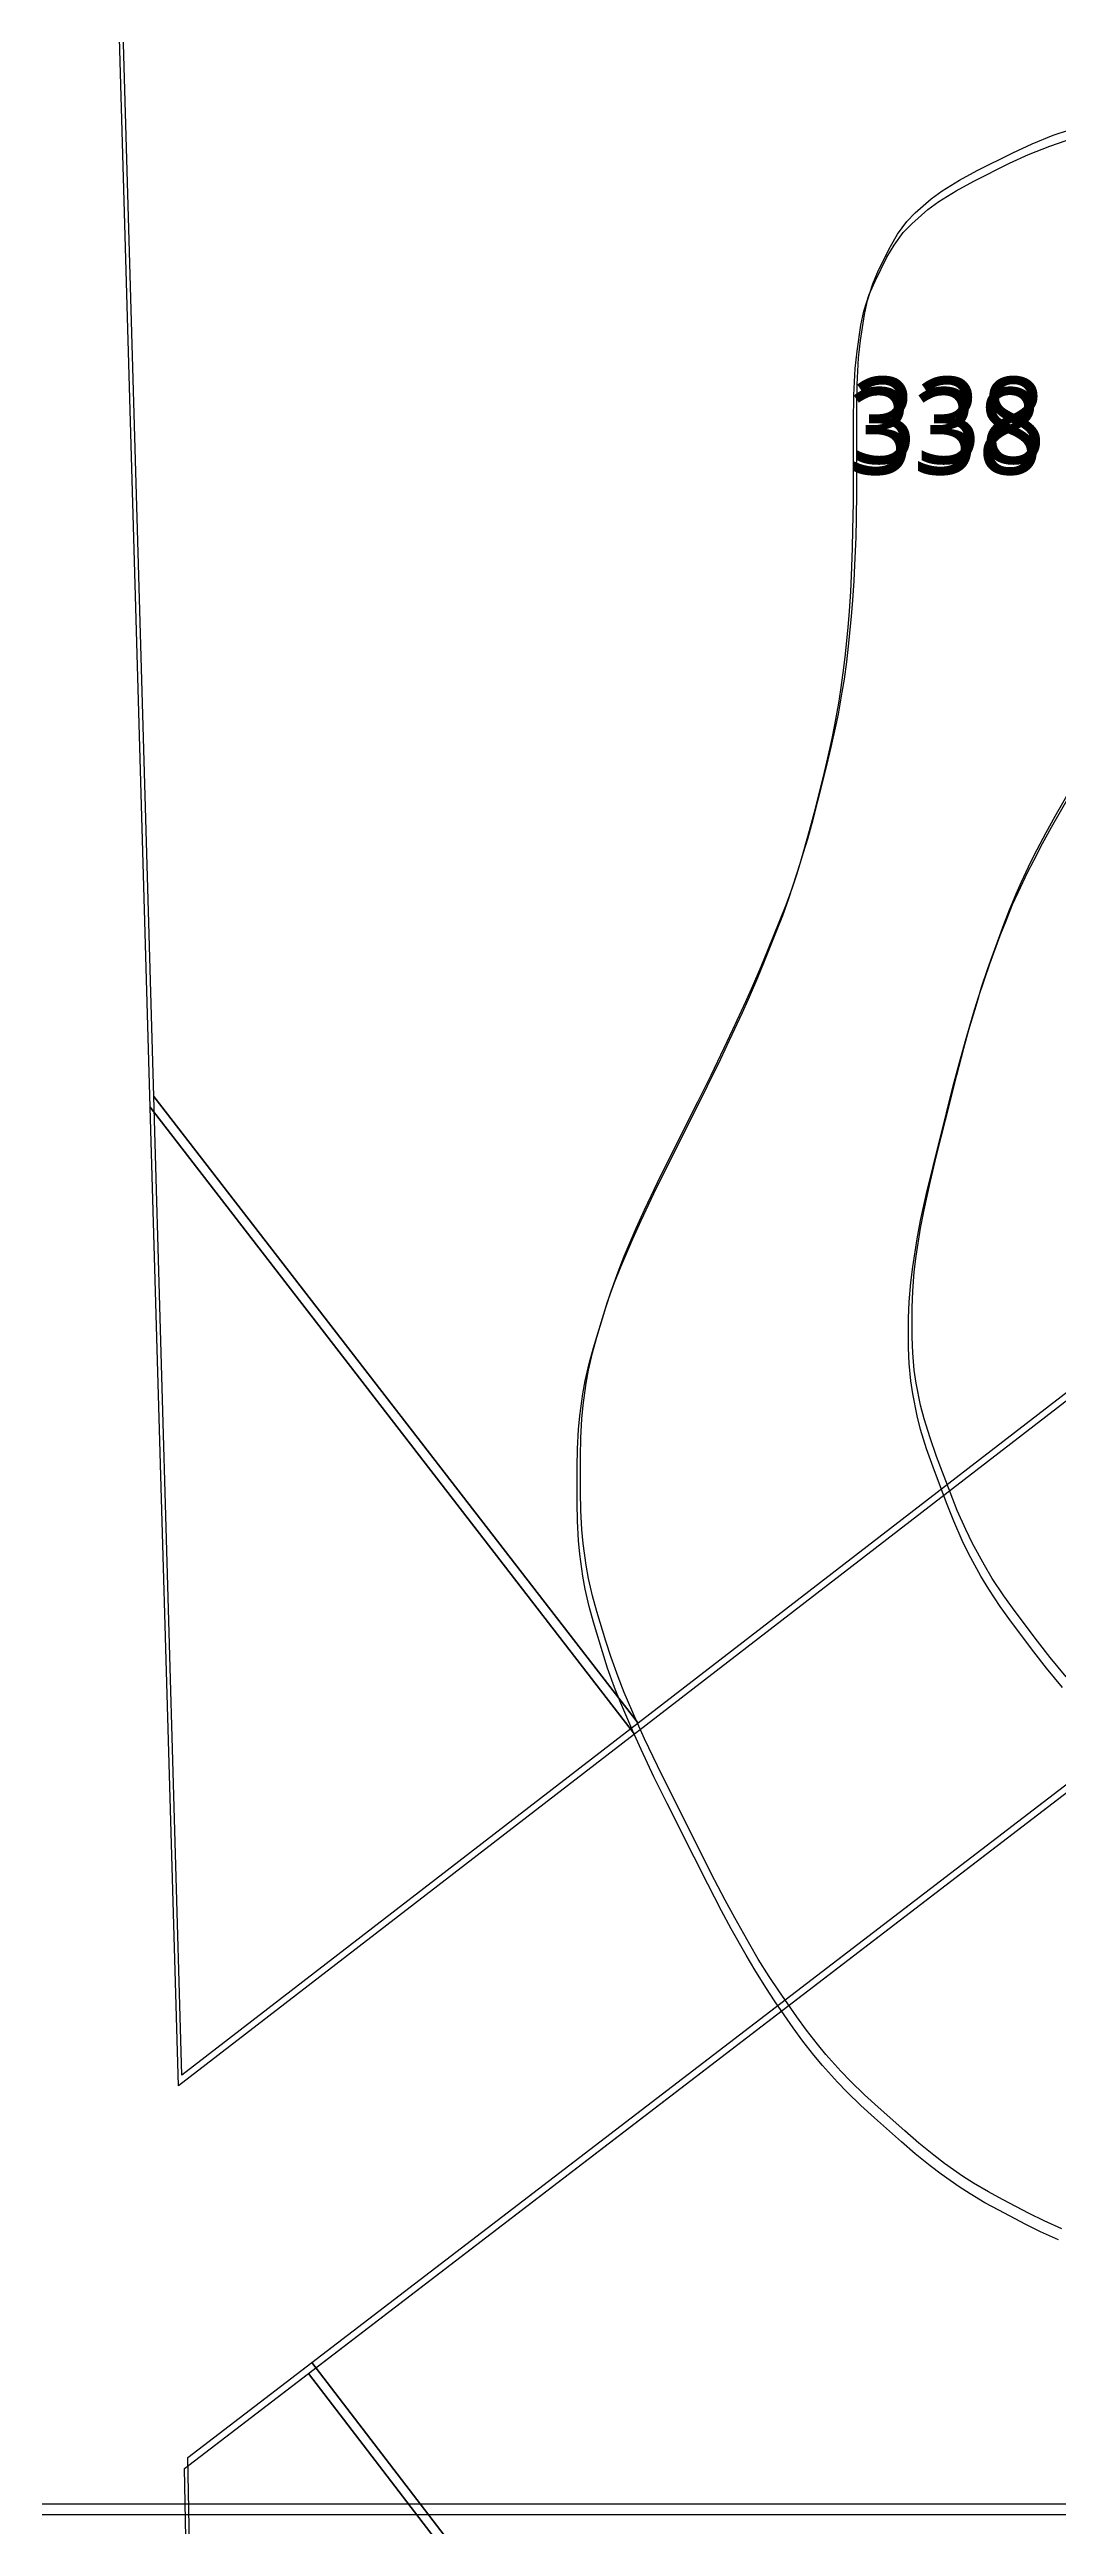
# Model space of a CAD drawing. Header units: metres. Extents: x -1097 to 1588, y -185 to 884.
# Drawn here: x 971.7 to 1015.5, y 83.7 to 191.3 of the extents above; entities that cross this region are included whole.
import ezdxf

# ---------------------------------------------------------------- set-up
doc = ezdxf.new("R2010")
doc.units = ezdxf.units.M
for name, color, linetype in [('MUROS', 7, 'Continuous'), ('TERRENO', 188, 'Continuous'), ('VG', 7, 'Continuous'), ('VISTA LEJOS', 7, 'Continuous')]:
    doc.layers.add(name, color=color, linetype=linetype)

msp = doc.modelspace()

# ---------------------------------------------------------------- linework, layer by layer
at = {"layer": 'MUROS'}
for points in [[(33.67, 763.95), (1529.02, 763.95), (1529.02, 84.67), (33.67, 84.67)], [(33.52, 763.48), (1528.87, 763.48), (1528.87, 84.2), (33.52, 84.2)]]:
    msp.add_lwpolyline(points, close=True, dxfattribs=at)
at = {"layer": 'TERRENO'}
for points in [[(1015.48, 96.15), (1014.7, 96.5), (1014.06, 96.82), (1012.89, 97.43), (1012.28, 97.76), (1011.64, 98.14), (1011.16, 98.45), (1010.38, 99), (1009.91, 99.36), (1009.26, 99.88), (1008.66, 100.41), (1007.49, 101.44), (1006.9, 101.98), (1006.29, 102.57), (1005.88, 103), (1005.23, 103.72), (1004.85, 104.17), (1004.38, 104.78), (1003.96, 105.36), (1003.18, 106.49), (1002.77, 107.11), (1002.29, 107.87), (1001.92, 108.51), (1001.27, 109.66), (1000.85, 110.43), (1000.25, 111.59), (999.66, 112.76), (998.49, 115.09), (997.91, 116.26), (997.35, 117.44), (996.99, 118.24), (996.47, 119.45), (996.2, 120.13), (995.9, 120.97), (995.67, 121.68), (995.28, 122.97), (995.09, 123.65), (994.92, 124.4), (994.82, 124.97), (994.69, 125.92), (994.63, 126.52), (994.59, 127.35), (994.57, 128.15), (994.57, 129.7), (994.59, 130.5), (994.63, 131.33), (994.69, 131.93), (994.82, 132.88), (994.92, 133.45), (995.09, 134.2), (995.28, 134.88), (995.67, 136.17), (995.9, 136.88), (996.2, 137.72), (996.47, 138.4), (996.99, 139.61), (997.35, 140.41), (997.91, 141.59), (998.49, 142.76), (999.66, 145.09), (1000.24, 146.26), (1000.81, 147.44), (1001.19, 148.24), (1001.75, 149.45), (1002.06, 150.13), (1002.42, 150.97), (1002.71, 151.68), (1003.23, 152.97), (1003.5, 153.66), (1003.77, 154.4), (1003.96, 154.97), (1004.26, 155.92), (1004.44, 156.52), (1004.67, 157.35), (1004.88, 158.15), (1005.27, 159.7), (1005.46, 160.5), (1005.65, 161.34), (1005.77, 161.93), (1005.94, 162.88), (1006.03, 163.45), (1006.13, 164.2), (1006.21, 164.88), (1006.34, 166.17), (1006.4, 166.88), (1006.46, 167.72), (1006.49, 168.4), (1006.53, 169.61), (1006.55, 170.41), (1006.57, 171.59), (1006.57, 172.76), (1006.57, 175.09), (1006.59, 176.25), (1006.65, 177.41), (1006.73, 178.16), (1006.9, 179.29), (1007.03, 179.9), (1007.26, 180.62), (1007.51, 181.21), (1008.03, 182.24), (1008.34, 182.77), (1008.74, 183.32), (1009.11, 183.7), (1009.8, 184.31), (1010.28, 184.66), (1011.03, 185.12), (1011.8, 185.54), (1013.35, 186.32), (1014.18, 186.7), (1015.1, 187.07), (1015.81, 187.31)], [(1015.65, 120.13), (1014.96, 120.97), (1014.41, 121.68), (1013.44, 122.97), (1012.95, 123.65), (1012.45, 124.4), (1012.11, 124.97), (1011.59, 125.92), (1011.3, 126.52), (1010.93, 127.35), (1010.61, 128.15), (1010.03, 129.7), (1009.75, 130.5), (1009.49, 131.33), (1009.34, 131.93), (1009.15, 132.88), (1009.06, 133.45), (1008.99, 134.2), (1008.97, 134.88), (1008.97, 136.17), (1008.99, 136.88), (1009.06, 137.72), (1009.15, 138.4), (1009.34, 139.61), (1009.49, 140.41), (1009.75, 141.59), (1010.03, 142.76), (1010.61, 145.09), (1010.91, 146.26), (1011.22, 147.43), (1011.44, 148.22), (1011.79, 149.41), (1011.99, 150.07), (1012.26, 150.88), (1012.5, 151.56), (1012.95, 152.79), (1013.2, 153.43), (1013.48, 154.13), (1013.72, 154.65), (1014.13, 155.52), (1014.4, 156.05), (1014.79, 156.79), (1015.18, 157.5), (1015.96, 158.86)]]:
    msp.add_lwpolyline(points, dxfattribs=at)
at = {"layer": 'VISTA LEJOS'}
for points in [[(976.04, 145.33), (972.6, 264.92)], [(976.19, 145.8), (972.75, 265.39)], [(1015.48, 96.15), (1014.7, 96.5), (1014.06, 96.82), (1012.89, 97.43), (1012.28, 97.76), (1011.64, 98.14), (1011.16, 98.45), (1010.38, 99), (1009.91, 99.36), (1009.26, 99.88), (1008.66, 100.41), (1007.49, 101.44), (1006.9, 101.98), (1006.29, 102.57), (1005.88, 103), (1005.23, 103.72), (1004.85, 104.17), (1004.38, 104.78), (1003.96, 105.36), (1003.18, 106.49), (1002.77, 107.11), (1002.29, 107.87), (1001.92, 108.51), (1001.27, 109.66), (1000.85, 110.43), (1000.25, 111.59), (999.66, 112.76), (998.49, 115.09), (997.91, 116.26), (997.35, 117.44), (996.99, 118.24), (996.47, 119.45), (996.2, 120.13), (995.9, 120.97), (995.67, 121.68), (995.28, 122.97), (995.09, 123.65), (994.92, 124.4), (994.82, 124.97), (994.69, 125.92), (994.63, 126.52), (994.59, 127.35), (994.57, 128.15), (994.57, 129.7), (994.59, 130.5), (994.63, 131.33), (994.69, 131.93), (994.82, 132.88), (994.92, 133.45), (995.09, 134.2), (995.28, 134.88), (995.67, 136.17), (995.9, 136.88), (996.2, 137.72), (996.47, 138.4), (996.99, 139.61), (997.35, 140.41), (997.91, 141.59), (998.49, 142.76), (999.66, 145.09), (1000.24, 146.26), (1000.81, 147.44), (1001.19, 148.24), (1001.75, 149.45), (1002.06, 150.13), (1002.42, 150.97), (1002.71, 151.68), (1003.23, 152.97), (1003.5, 153.66), (1003.77, 154.4), (1003.96, 154.97), (1004.26, 155.92), (1004.44, 156.52), (1004.67, 157.35), (1004.88, 158.15), (1005.27, 159.7), (1005.46, 160.5), (1005.65, 161.34), (1005.77, 161.93), (1005.94, 162.88), (1006.03, 163.45), (1006.13, 164.2), (1006.21, 164.88), (1006.34, 166.17), (1006.4, 166.88), (1006.46, 167.72), (1006.49, 168.4), (1006.53, 169.61), (1006.55, 170.41), (1006.57, 171.59), (1006.57, 172.76), (1006.57, 175.09), (1006.59, 176.25), (1006.65, 177.41), (1006.73, 178.16), (1006.9, 179.29), (1007.03, 179.9), (1007.26, 180.62), (1007.51, 181.21), (1008.03, 182.24), (1008.34, 182.77), (1008.74, 183.32), (1009.11, 183.7), (1009.8, 184.31), (1010.28, 184.66), (1011.03, 185.12), (1011.8, 185.54), (1013.35, 186.32), (1014.18, 186.7), (1015.1, 187.07), (1015.81, 187.31)], [(1015.63, 96.62), (1014.85, 96.97), (1014.21, 97.29), (1013.04, 97.9), (1012.44, 98.23), (1011.79, 98.61), (1011.31, 98.92), (1010.53, 99.47), (1010.06, 99.83), (1009.41, 100.35), (1008.81, 100.88), (1007.64, 101.91), (1007.05, 102.45), (1006.45, 103.04), (1006.03, 103.47), (1005.38, 104.19), (1005.01, 104.64), (1004.53, 105.25), (1004.11, 105.83), (1003.33, 106.96), (1002.92, 107.58), (1002.44, 108.34), (1002.07, 108.98), (1001.42, 110.13), (1001, 110.9), (1000.4, 112.06), (999.81, 113.23), (998.64, 115.56), (998.06, 116.73), (997.5, 117.91), (997.14, 118.71), (996.62, 119.92), (996.35, 120.6), (996.05, 121.44), (995.82, 122.15), (995.43, 123.44), (995.24, 124.12), (995.07, 124.87), (994.97, 125.44), (994.84, 126.39), (994.78, 126.99), (994.74, 127.82), (994.72, 128.62), (994.72, 130.17), (994.74, 130.97), (994.78, 131.8), (994.84, 132.4), (994.97, 133.35), (995.07, 133.92), (995.24, 134.67), (995.43, 135.35), (995.82, 136.64), (996.05, 137.35), (996.35, 138.19), (996.62, 138.87), (997.14, 140.08), (997.5, 140.88), (998.06, 142.06), (998.64, 143.23), (999.81, 145.56), (1000.39, 146.73), (1000.96, 147.91), (1001.34, 148.71), (1001.9, 149.92), (1002.21, 150.6), (1002.57, 151.44), (1002.86, 152.15), (1003.38, 153.44), (1003.65, 154.12), (1003.92, 154.87), (1004.11, 155.44), (1004.41, 156.39), (1004.59, 156.99), (1004.82, 157.82), (1005.03, 158.62), (1005.42, 160.17), (1005.61, 160.97), (1005.8, 161.81), (1005.92, 162.4), (1006.09, 163.35), (1006.18, 163.92), (1006.28, 164.67), (1006.36, 165.35), (1006.49, 166.64), (1006.55, 167.35), (1006.61, 168.19), (1006.64, 168.87), (1006.69, 170.08), (1006.7, 170.88), (1006.72, 172.06), (1006.72, 173.23), (1006.72, 175.56), (1006.74, 176.72), (1006.8, 177.88), (1006.88, 178.63), (1007.05, 179.76), (1007.18, 180.37), (1007.41, 181.09), (1007.66, 181.68), (1008.18, 182.71), (1008.49, 183.24), (1008.89, 183.79), (1009.26, 184.17), (1009.95, 184.78), (1010.43, 185.13), (1011.18, 185.59), (1011.95, 186.01), (1013.5, 186.78), (1014.33, 187.17), (1015.25, 187.54), (1015.96, 187.78)], [(1051.82, 160.7), (997.22, 118.58)], [(1051.66, 160.23), (997.07, 118.11)], [(1015.81, 120.6), (1015.11, 121.44), (1014.56, 122.15), (1013.59, 123.44), (1013.1, 124.12), (1012.6, 124.87), (1012.26, 125.44), (1011.74, 126.39), (1011.45, 126.99), (1011.08, 127.82), (1010.77, 128.62), (1010.18, 130.17), (1009.9, 130.97), (1009.64, 131.8), (1009.49, 132.4), (1009.3, 133.35), (1009.21, 133.92), (1009.15, 134.67), (1009.12, 135.35), (1009.12, 136.64), (1009.15, 137.35), (1009.21, 138.19), (1009.3, 138.87), (1009.49, 140.08), (1009.64, 140.88), (1009.9, 142.06), (1010.18, 143.23), (1010.77, 145.56), (1011.06, 146.73), (1011.37, 147.9), (1011.59, 148.69), (1011.94, 149.88), (1012.14, 150.54), (1012.41, 151.35), (1012.65, 152.03), (1013.1, 153.26), (1013.35, 153.9), (1013.64, 154.6), (1013.87, 155.12), (1014.28, 155.99), (1014.55, 156.52), (1014.94, 157.26), (1015.33, 157.97), (1016.11, 159.33)], [(1015.65, 120.13), (1014.96, 120.97), (1014.41, 121.68), (1013.44, 122.97), (1012.95, 123.65), (1012.45, 124.4), (1012.11, 124.97), (1011.59, 125.92), (1011.3, 126.52), (1010.93, 127.35), (1010.61, 128.15), (1010.03, 129.7), (1009.75, 130.5), (1009.49, 131.33), (1009.34, 131.93), (1009.15, 132.88), (1009.06, 133.45), (1008.99, 134.2), (1008.97, 134.88), (1008.97, 136.17), (1008.99, 136.88), (1009.06, 137.72), (1009.15, 138.4), (1009.34, 139.61), (1009.49, 140.41), (1009.75, 141.59), (1010.03, 142.76), (1010.61, 145.09), (1010.91, 146.26), (1011.22, 147.43), (1011.44, 148.22), (1011.79, 149.41), (1011.99, 150.07), (1012.26, 150.88), (1012.5, 151.56), (1012.95, 152.79), (1013.2, 153.43), (1013.48, 154.13), (1013.72, 154.65), (1014.13, 155.52), (1014.4, 156.05), (1014.79, 156.79), (1015.18, 157.5), (1015.96, 158.86)], [(997.07, 118.11), (976.04, 145.33)], [(977.26, 102.83), (976.04, 145.33)], [(976.04, 145.33), (997.07, 118.11)], [(976.04, 145.33), (976.04, 145.33)], [(997.22, 118.58), (976.19, 145.8)], [(977.41, 103.3), (976.19, 145.8)], [(976.19, 145.8), (997.22, 118.58)], [(976.19, 145.8), (976.19, 145.8)], [(977.67, 86.69), (1049.97, 142.09)], [(983.06, 90.82), (1049.97, 142.09)], [(977.52, 86.22), (1049.82, 141.62)], [(982.91, 90.35), (1049.82, 141.62)], [(997.22, 118.58), (977.41, 103.3)], [(997.07, 118.11), (977.26, 102.83)], [(977.41, 103.3), (977.41, 103.3)], [(977.26, 102.83), (977.26, 102.83)], [(977.67, 86.69), (983.06, 90.82)], [(983.06, 90.82), (999.48, 69.39)], [(999.48, 69.39), (983.06, 90.82)], [(977.52, 86.22), (982.91, 90.35)], [(982.91, 90.35), (999.33, 68.92)], [(999.33, 68.92), (982.91, 90.35)], [(978.13, 54.65), (977.52, 86.22)], [(977.52, 86.22), (977.52, 86.22)], [(978.28, 55.12), (977.67, 86.69)], [(977.67, 86.69), (977.67, 86.69)], [(1528.87, 84.2), (33.52, 84.2)], [(1529.02, 84.67), (33.67, 84.67)]]:
    msp.add_lwpolyline(points, dxfattribs=at)

# ---------------------------------------------------------------- texts
at = {"layer": 'VG', "insert": (1006.35, 176.58), "char_height": 0.2, "attachment_point": 1}
msp.add_mtext('\\fOpen Sans|i0|b0;\\H3.77032;338', dxfattribs=at)
at = {"layer": 'VISTA LEJOS', "char_height": 0.2, "attachment_point": 1}
for insert in [(1006.35, 176.58), (1006.5, 177.05)]:
    msp.add_mtext('\\fOpen Sans|i0|b0;\\H3.77032;338', dxfattribs=dict(at, insert=insert))

doc.saveas('drawing.dxf')
